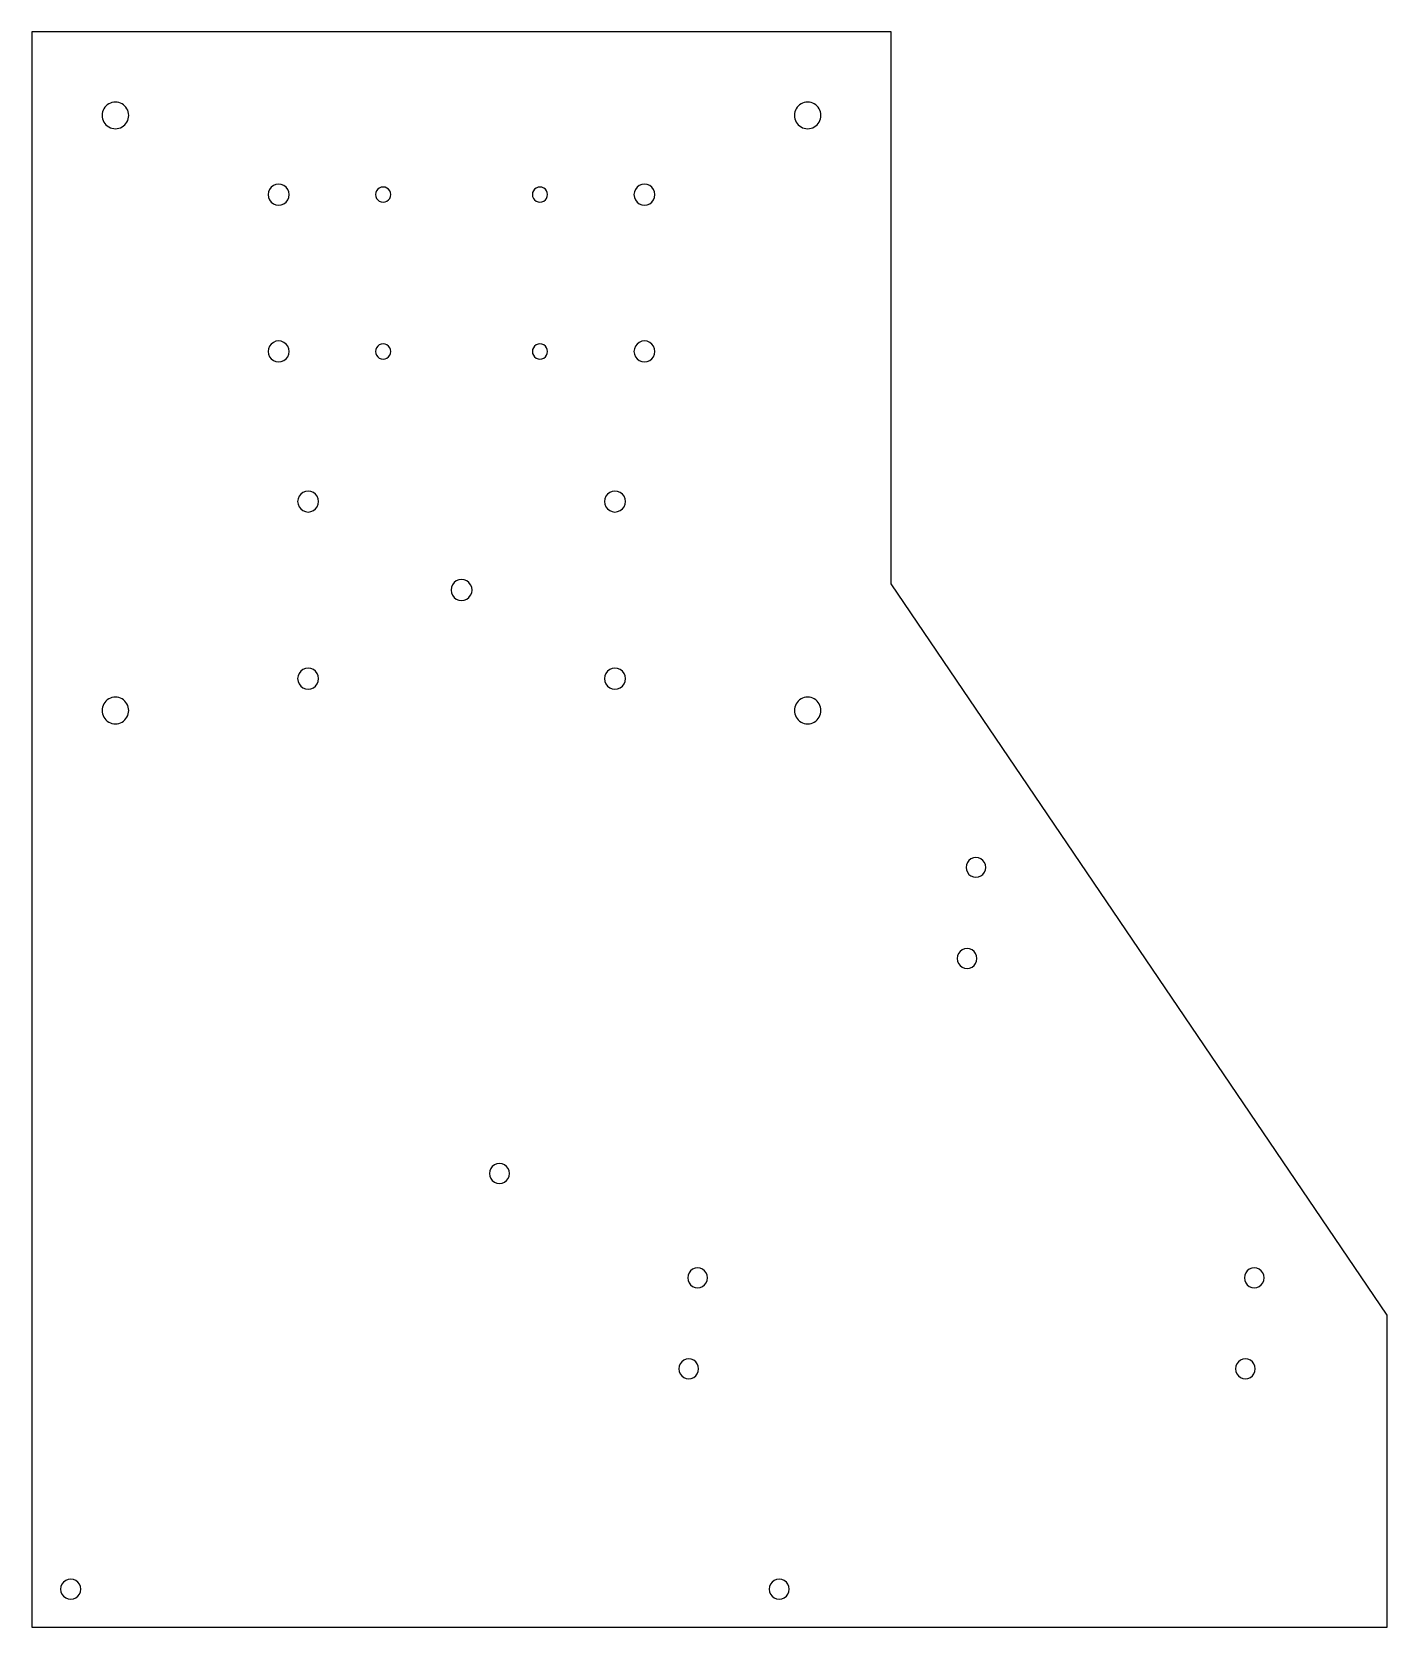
# Model space of a CAD drawing. Extents: x -85 to 183, y -205 to 110.
import ezdxf

# ---------------------------------------------------------------- set-up
doc = ezdxf.new("R2010")
doc.units = 0
doc.layers.get('0').update_dxf_attribs({"linetype": 'CONTINUOUS'})

msp = doc.modelspace()

# ---------------------------------------------------------------- linework, layer by layer
at = {"color": 7}
for p, q in [((84.9, 110.3), (-84.9, 110.3)), ((-84.9, 110.3), (-84.9, -204.932055)), ((84.9, 1.210069), (84.9, 110.3)), ((-65.775, 93.8), (-65.775, 93.8)), ((71.025, 93.8), (71.025, 93.8)), ((-34.075, 78.15), (-34.075, 78.15)), ((-14, 78.15), (-14, 78.15)), ((17, 78.15), (17, 78.15)), ((38.225, 78.15), (38.225, 78.15)), ((-34.075, 47.15), (-34.075, 47.15)), ((-14, 47.15), (-14, 47.15)), ((17, 47.15), (17, 47.15)), ((38.225, 47.15), (38.225, 47.15)), ((-28.235889, 17.5), (-28.235889, 17.5)), ((32.385889, 17.5), (32.385889, 17.5)), ((2.075, 0), (2.075, 0)), ((182.9, -143.315048), (84.9, 1.210069)), ((-28.235889, -17.5), (-28.235889, -17.5)), ((32.385889, -17.5), (32.385889, -17.5)), ((-65.775, -23.8), (-65.775, -23.8)), ((71.025, -23.8), (71.025, -23.8)), ((103.607901, -54.796914), (103.607901, -54.796914)), ((101.857895, -72.796907), (101.857895, -72.796907)), ((9.5, -115.3), (9.5, -115.3)), ((48.607898, -135.907948), (48.607898, -135.907948)), ((158.607898, -135.907948), (158.607898, -135.907948)), ((182.9, -204.932055), (182.9, -143.315048)), ((46.857903, -153.907912), (46.857903, -153.907912)), ((156.8579, -153.907997), (156.8579, -153.907997)), ((-75.225, -197.432055), (-75.225, -197.432055)), ((64.775, -197.432055), (64.775, -197.432055)), ((-84.9, -204.932055), (182.9, -204.932055))]:
    msp.add_line(p, q, dxfattribs=at)
for points in [[(-69.7125, 96.073317), (-70.524678, 95.604406), (-71.025, 94.737822), (-71.025, 93.8)], [(-67.0875, 96.073317), (-67.899678, 96.542228), (-68.900322, 96.542228), (-69.7125, 96.073317)], [(-65.775, 93.8), (-65.775, 94.737822), (-66.275322, 95.604406), (-67.0875, 96.073317)], [(67.0875, 96.073317), (66.275322, 95.604406), (65.775, 94.737822), (65.775, 93.8)], [(69.7125, 96.073317), (68.900322, 96.542228), (67.899678, 96.542228), (67.0875, 96.073317)], [(71.025, 93.8), (71.025, 94.737822), (70.524678, 95.604406), (69.7125, 96.073317)], [(-71.025, 93.8), (-71.025, 92.862178), (-70.524678, 91.995594), (-69.7125, 91.526683)], [(-69.7125, 91.526683), (-68.900322, 91.057772), (-67.899678, 91.057772), (-67.0875, 91.526683)], [(-67.0875, 91.526683), (-66.275322, 91.995594), (-65.775, 92.862178), (-65.775, 93.8)], [(65.775, 93.8), (65.775, 92.862178), (66.275322, 91.995594), (67.0875, 91.526683)], [(67.0875, 91.526683), (67.899678, 91.057772), (68.900322, 91.057772), (69.7125, 91.526683)], [(69.7125, 91.526683), (70.524678, 91.995594), (71.025, 92.862178), (71.025, 93.8)], [(-37.1875, 79.947003), (-37.829507, 79.57634), (-38.225, 78.891326), (-38.225, 78.15)], [(-35.1125, 79.947003), (-35.754507, 80.317666), (-36.545493, 80.317666), (-37.1875, 79.947003)], [(-34.075, 78.15), (-34.075, 78.891326), (-34.470493, 79.57634), (-35.1125, 79.947003)], [(-16.250188, 79.44958), (-16.714385, 79.181487), (-17.000232, 78.686053), (-17, 78.15)], [(-14.749812, 79.44958), (-15.214009, 79.717674), (-15.785991, 79.717674), (-16.250188, 79.44958)], [(-14, 78.15), (-13.999767, 78.686053), (-14.285615, 79.181487), (-14.749812, 79.44958)], [(14.749812, 79.44958), (14.285615, 79.181487), (13.999767, 78.686053), (14, 78.15)], [(16.250188, 79.44958), (15.785991, 79.717674), (15.214009, 79.717674), (14.749812, 79.44958)], [(17, 78.15), (17.000232, 78.686053), (16.714385, 79.181487), (16.250188, 79.44958)], [(35.1125, 79.947003), (34.470493, 79.57634), (34.075, 78.891326), (34.075, 78.15)], [(37.1875, 79.947003), (36.545493, 80.317666), (35.754507, 80.317666), (35.1125, 79.947003)], [(38.225, 78.15), (38.225, 78.891326), (37.829507, 79.57634), (37.1875, 79.947003)], [(-38.225, 78.15), (-38.225, 77.408674), (-37.829507, 76.72366), (-37.1875, 76.352997)], [(-37.1875, 76.352997), (-36.545493, 75.982334), (-35.754507, 75.982334), (-35.1125, 76.352997)], [(-35.1125, 76.352997), (-34.470493, 76.72366), (-34.075, 77.408674), (-34.075, 78.15)], [(-17, 78.15), (-17.000232, 77.613947), (-16.714385, 77.118513), (-16.250188, 76.85042)], [(-16.250188, 76.85042), (-15.785991, 76.582326), (-15.214009, 76.582326), (-14.749812, 76.85042)], [(-14.749812, 76.85042), (-14.285615, 77.118513), (-13.999767, 77.613947), (-14, 78.15)], [(14, 78.15), (13.999767, 77.613947), (14.285615, 77.118513), (14.749812, 76.85042)], [(14.749812, 76.85042), (15.214009, 76.582326), (15.785991, 76.582326), (16.250188, 76.85042)], [(16.250188, 76.85042), (16.714385, 77.118513), (17.000232, 77.613947), (17, 78.15)], [(34.075, 78.15), (34.075, 77.408674), (34.470493, 76.72366), (35.1125, 76.352997)], [(35.1125, 76.352997), (35.754507, 75.982334), (36.545493, 75.982334), (37.1875, 76.352997)], [(37.1875, 76.352997), (37.829507, 76.72366), (38.225, 77.408674), (38.225, 78.15)], [(-37.1875, 48.947003), (-37.829507, 48.57634), (-38.225, 47.891326), (-38.225, 47.15)], [(-35.1125, 48.947003), (-35.754507, 49.317666), (-36.545493, 49.317666), (-37.1875, 48.947003)], [(-34.075, 47.15), (-34.075, 47.891326), (-34.470493, 48.57634), (-35.1125, 48.947003)], [(-16.250188, 48.44958), (-16.714385, 48.181486), (-17.000232, 47.686053), (-17, 47.15)], [(-14.749812, 48.44958), (-15.214009, 48.717674), (-15.785991, 48.717674), (-16.250188, 48.44958)], [(-14, 47.15), (-13.999767, 47.686053), (-14.285615, 48.181486), (-14.749812, 48.44958)], [(14.749812, 48.44958), (14.285615, 48.181486), (13.999767, 47.686053), (14, 47.15)], [(16.250188, 48.44958), (15.785991, 48.717674), (15.214009, 48.717674), (14.749812, 48.44958)], [(17, 47.15), (17.000232, 47.686053), (16.714385, 48.181486), (16.250188, 48.44958)], [(35.1125, 48.947003), (34.470493, 48.57634), (34.075, 47.891326), (34.075, 47.15)], [(37.1875, 48.947003), (36.545493, 49.317666), (35.754507, 49.317666), (35.1125, 48.947003)], [(38.225, 47.15), (38.225, 47.891326), (37.829507, 48.57634), (37.1875, 48.947003)], [(-38.225, 47.15), (-38.225, 46.408674), (-37.829507, 45.72366), (-37.1875, 45.352997)], [(-37.1875, 45.352997), (-36.545493, 44.982334), (-35.754507, 44.982334), (-35.1125, 45.352997)], [(-35.1125, 45.352997), (-34.470493, 45.72366), (-34.075, 46.408674), (-34.075, 47.15)], [(-17, 47.15), (-17.000232, 46.613947), (-16.714385, 46.118513), (-16.250188, 45.85042)], [(-16.250188, 45.85042), (-15.785991, 45.582326), (-15.214009, 45.582326), (-14.749812, 45.85042)], [(-14.749812, 45.85042), (-14.285615, 46.118513), (-13.999767, 46.613947), (-14, 47.15)], [(14, 47.15), (13.999767, 46.613947), (14.285615, 46.118513), (14.749812, 45.85042)], [(14.749812, 45.85042), (15.214009, 45.582326), (15.785991, 45.582326), (16.250188, 45.85042)], [(16.250188, 45.85042), (16.714385, 46.118513), (17.000232, 46.613947), (17, 47.15)], [(34.075, 47.15), (34.075, 46.408674), (34.470493, 45.72366), (35.1125, 45.352997)], [(35.1125, 45.352997), (35.754507, 44.982334), (36.545493, 44.982334), (37.1875, 45.352997)], [(37.1875, 45.352997), (37.829507, 45.72366), (38.225, 46.408674), (38.225, 47.15)], [(-31.348389, 19.297003), (-31.990396, 18.92634), (-32.385889, 18.241326), (-32.385889, 17.5)], [(-29.273389, 19.297003), (-29.915396, 19.667666), (-30.706382, 19.667666), (-31.348389, 19.297003)], [(-28.235889, 17.5), (-28.235889, 18.241326), (-28.631382, 18.92634), (-29.273389, 19.297003)], [(29.273389, 19.297003), (28.631382, 18.92634), (28.235889, 18.241326), (28.235889, 17.5)], [(31.348389, 19.297003), (30.706382, 19.667666), (29.915396, 19.667666), (29.273389, 19.297003)], [(32.385889, 17.5), (32.385889, 18.241326), (31.990396, 18.92634), (31.348389, 19.297003)], [(-32.385889, 17.5), (-32.385889, 16.758674), (-31.990396, 16.07366), (-31.348389, 15.702997)], [(-29.273389, 15.702997), (-28.631382, 16.07366), (-28.235889, 16.758674), (-28.235889, 17.5)], [(28.235889, 17.5), (28.235889, 16.758674), (28.631382, 16.07366), (29.273389, 15.702997)], [(31.348389, 15.702997), (31.990396, 16.07366), (32.385889, 16.758674), (32.385889, 17.5)], [(-31.348389, 15.702997), (-30.706382, 15.332334), (-29.915396, 15.332334), (-29.273389, 15.702997)], [(29.273389, 15.702997), (29.915396, 15.332334), (30.706382, 15.332334), (31.348389, 15.702997)], [(-1.0375, 1.797003), (-1.679507, 1.42634), (-2.075, 0.741326), (-2.075, 0)], [(-2.075, 0), (-2.075, -0.741326), (-1.679507, -1.42634), (-1.0375, -1.797003)], [(1.0375, 1.797003), (0.395493, 2.167666), (-0.395493, 2.167666), (-1.0375, 1.797003)], [(2.075, 0), (2.075, 0.741326), (1.679507, 1.42634), (1.0375, 1.797003)], [(1.0375, -1.797003), (1.679507, -1.42634), (2.075, -0.741326), (2.075, 0)], [(-1.0375, -1.797003), (-0.395493, -2.167666), (0.395493, -2.167666), (1.0375, -1.797003)], [(-31.348389, -15.702997), (-31.990396, -16.07366), (-32.385889, -16.758674), (-32.385889, -17.5)], [(-29.273389, -15.702997), (-29.915396, -15.332334), (-30.706382, -15.332334), (-31.348389, -15.702997)], [(-28.235889, -17.5), (-28.235889, -16.758674), (-28.631382, -16.07366), (-29.273389, -15.702997)], [(29.273389, -15.702997), (28.631382, -16.07366), (28.235889, -16.758674), (28.235889, -17.5)], [(31.348389, -15.702997), (30.706382, -15.332334), (29.915396, -15.332334), (29.273389, -15.702997)], [(32.385889, -17.5), (32.385889, -16.758674), (31.990396, -16.07366), (31.348389, -15.702997)], [(-32.385889, -17.5), (-32.385889, -18.241326), (-31.990396, -18.92634), (-31.348389, -19.297003)], [(-29.273389, -19.297003), (-28.631382, -18.92634), (-28.235889, -18.241326), (-28.235889, -17.5)], [(28.235889, -17.5), (28.235889, -18.241326), (28.631382, -18.92634), (29.273389, -19.297003)], [(31.348389, -19.297003), (31.990396, -18.92634), (32.385889, -18.241326), (32.385889, -17.5)], [(-69.7125, -21.526683), (-70.524678, -21.995594), (-71.025, -22.862178), (-71.025, -23.8)], [(-67.0875, -21.526683), (-67.899678, -21.057772), (-68.900322, -21.057772), (-69.7125, -21.526683)], [(-65.775, -23.8), (-65.775, -22.862178), (-66.275322, -21.995594), (-67.0875, -21.526683)], [(-31.348389, -19.297003), (-30.706382, -19.667666), (-29.915396, -19.667666), (-29.273389, -19.297003)], [(29.273389, -19.297003), (29.915396, -19.667666), (30.706382, -19.667666), (31.348389, -19.297003)], [(67.0875, -21.526683), (66.275322, -21.995594), (65.775, -22.862178), (65.775, -23.8)], [(69.7125, -21.526683), (68.900322, -21.057772), (67.899678, -21.057772), (67.0875, -21.526683)], [(71.025, -23.8), (71.025, -22.862178), (70.524678, -21.995594), (69.7125, -21.526683)], [(-71.025, -23.8), (-71.025, -24.737822), (-70.524678, -25.604406), (-69.7125, -26.073317)], [(-67.0875, -26.073317), (-66.275322, -25.604406), (-65.775, -24.737822), (-65.775, -23.8)], [(65.775, -23.8), (65.775, -24.737822), (66.275322, -25.604405), (67.0875, -26.073317)], [(69.7125, -26.073317), (70.524678, -25.604405), (71.025, -24.737822), (71.025, -23.8)], [(-69.7125, -26.073317), (-68.900322, -26.542228), (-67.899678, -26.542228), (-67.0875, -26.073317)], [(67.0875, -26.073317), (67.899678, -26.542228), (68.900322, -26.542228), (69.7125, -26.073317)], [(100.672547, -53.10217), (100.06707, -53.451787), (99.694091, -54.097822), (99.694091, -54.796914)], [(102.629442, -53.10217), (102.02398, -52.752694), (101.278004, -52.752694), (100.672547, -53.10217)], [(103.607901, -54.796914), (103.607901, -54.097822), (103.234919, -53.451787), (102.629442, -53.10217)], [(99.694091, -54.796914), (99.694091, -55.496148), (100.06707, -56.142183), (100.672547, -56.491744)], [(100.672547, -56.491744), (101.278004, -56.841304), (102.02398, -56.841304), (102.629442, -56.491744)], [(102.629442, -56.491744), (103.234919, -56.142183), (103.607901, -55.496148), (103.607901, -54.796914)], [(98.922312, -71.101316), (98.316711, -71.451102), (97.943794, -72.097588), (97.944099, -72.796907)], [(100.879687, -71.101316), (100.274103, -70.751642), (99.527888, -70.751642), (98.922312, -71.101316)], [(101.857895, -72.796907), (101.858177, -72.097588), (101.485279, -71.451102), (100.879687, -71.101316)], [(97.944099, -72.796907), (97.943817, -73.496366), (98.316711, -74.142796), (98.922312, -74.492582)], [(98.922312, -74.492582), (99.527888, -74.84234), (100.274103, -74.84234), (100.879687, -74.492582)], [(100.879687, -74.492582), (101.485279, -74.142796), (101.858197, -73.496366), (101.857895, -72.796907)], [(8.5, -113.567949), (7.881198, -113.210684), (7.118802, -113.210684), (6.5, -113.567949)], [(6.5, -113.567949), (5.881198, -113.925215), (5.5, -114.585469), (5.5, -115.3)], [(5.5, -115.3), (5.5, -116.014531), (5.881198, -116.674785), (6.5, -117.032051)], [(9.5, -115.3), (9.5, -114.585469), (9.118802, -113.925215), (8.5, -113.567949)], [(8.5, -117.032051), (9.118802, -116.674785), (9.5, -116.014531), (9.5, -115.3)], [(6.5, -117.032051), (7.118802, -117.389316), (7.881198, -117.389316), (8.5, -117.032051)], [(45.672307, -134.212413), (45.066709, -134.562171), (44.693795, -135.208658), (44.694097, -135.907948)], [(47.629685, -134.212413), (47.024098, -133.862627), (46.277888, -133.862627), (45.672307, -134.212413)], [(48.607898, -135.907948), (48.60818, -135.208658), (48.235277, -134.562171), (47.629685, -134.212413)], [(155.672307, -134.212413), (155.066709, -134.562171), (154.693792, -135.208658), (154.694097, -135.907948)], [(157.629685, -134.212413), (157.024098, -133.862627), (156.277889, -133.862627), (155.672307, -134.212413)], [(158.607898, -135.907948), (158.608181, -135.208658), (158.235277, -134.562171), (157.629685, -134.212413)], [(44.694097, -135.907948), (44.693815, -136.607408), (45.066709, -137.253781), (45.672307, -137.603596)], [(45.672307, -137.603596), (46.277888, -137.953354), (47.024098, -137.953354), (47.629685, -137.603596)], [(47.629685, -137.603596), (48.235277, -137.253781), (48.608192, -136.607408), (48.607898, -135.907948)], [(154.694097, -135.907948), (154.693815, -136.607408), (155.066709, -137.253781), (155.672307, -137.603596)], [(155.672307, -137.603596), (156.277889, -137.953354), (157.024098, -137.953354), (157.629685, -137.603596)], [(157.629685, -137.603596), (158.235277, -137.253781), (158.608192, -136.607408), (158.607898, -135.907948)], [(43.922549, -152.213168), (43.317073, -152.562784), (42.944093, -153.208848), (42.944093, -153.907912)], [(42.944093, -153.907912), (42.944093, -154.607146), (43.317073, -155.253181), (43.922549, -155.602741)], [(45.879447, -152.213168), (45.273982, -151.863692), (44.528009, -151.863692), (43.922549, -152.213168)], [(46.857903, -153.907912), (46.857903, -153.208848), (46.484921, -152.562784), (45.879447, -152.213168)], [(45.879447, -155.602741), (46.484921, -155.253181), (46.857903, -154.607146), (46.857903, -153.907912)], [(153.922301, -152.212462), (153.316714, -152.562248), (152.943797, -153.208622), (152.944099, -153.907997)], [(152.944099, -153.907997), (152.943822, -154.607372), (153.316714, -155.253773), (153.922301, -155.603588)], [(155.879693, -152.212462), (155.274106, -151.862648), (154.527893, -151.862648), (153.922301, -152.212462)], [(156.8579, -153.907997), (156.858177, -153.208622), (156.485282, -152.562248), (155.879693, -152.212462)], [(155.879693, -155.603588), (156.485282, -155.253773), (156.8582, -154.607372), (156.8579, -153.907997)], [(43.922549, -155.602741), (44.528009, -155.952302), (45.273982, -155.952302), (45.879447, -155.602741)], [(153.922301, -155.603588), (154.527893, -155.953346), (155.274106, -155.953346), (155.879693, -155.603588)], [(-76.225, -195.700004), (-76.843802, -195.342738), (-77.606198, -195.342738), (-78.225, -195.700004)], [(63.775, -195.700004), (63.156198, -195.342738), (62.393802, -195.342738), (61.775, -195.700004)], [(-78.225, -195.700004), (-78.843802, -196.057269), (-79.225, -196.717523), (-79.225, -197.432055)], [(-79.225, -197.432055), (-79.225, -198.146586), (-78.843802, -198.80684), (-78.225, -199.164106)], [(-75.225, -197.432055), (-75.225, -196.717523), (-75.606198, -196.057269), (-76.225, -195.700004)], [(-76.225, -199.164106), (-75.606198, -198.80684), (-75.225, -198.146586), (-75.225, -197.432055)], [(61.775, -195.700004), (61.156198, -196.057269), (60.775, -196.717523), (60.775, -197.432055)], [(60.775, -197.432055), (60.775, -198.146586), (61.156198, -198.80684), (61.775, -199.164105)], [(64.775, -197.432055), (64.775, -196.717523), (64.393802, -196.057269), (63.775, -195.700004)], [(63.775, -199.164105), (64.393802, -198.80684), (64.775, -198.146586), (64.775, -197.432055)], [(-78.225, -199.164106), (-77.606198, -199.521371), (-76.843802, -199.521371), (-76.225, -199.164106)], [(61.775, -199.164105), (62.393802, -199.521371), (63.156198, -199.521371), (63.775, -199.164105)]]:
    msp.add_open_spline(points, degree=3, dxfattribs=at)

doc.saveas('drawing.dxf')
